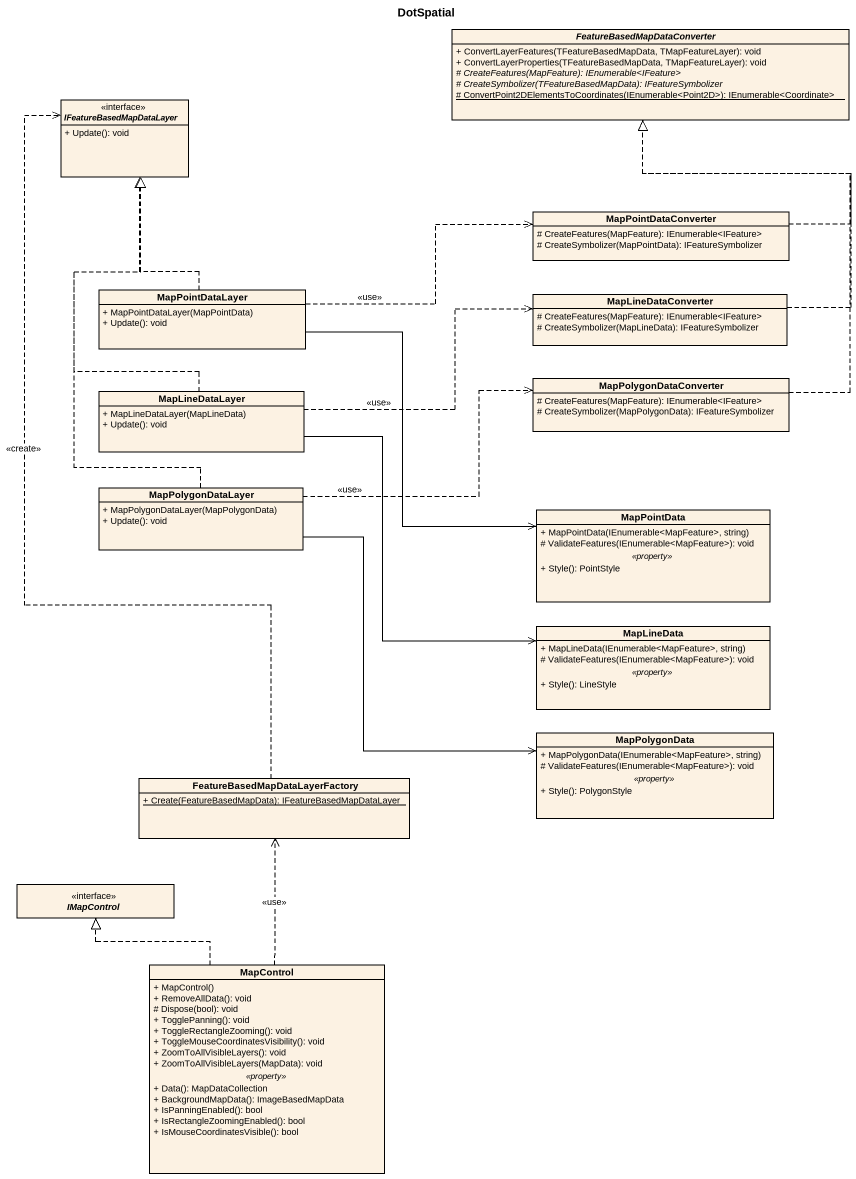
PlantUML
@startuml
title DotSpatial
hide circle
hide empty members
skinparam classAttributeIconSize 0
abstract class FeatureBasedMapDataConverter {
  + ConvertLayerFeatures(TFeatureBasedMapData, TMapFeatureLayer): void
  + ConvertLayerProperties(TFeatureBasedMapData, TMapFeatureLayer): void
  {abstract} # CreateFeatures(MapFeature): IEnumerable<IFeature>
  {abstract} # CreateSymbolizer(TFeatureBasedMapData): IFeatureSymbolizer
  {static} # ConvertPoint2DElementsToCoordinates(IEnumerable<Point2D>): IEnumerable<Coordinate>
}
interface IFeatureBasedMapDataLayer {
  + Update(): void
}
class MapPointDataConverter {
  # CreateFeatures(MapFeature): IEnumerable<IFeature>
  # CreateSymbolizer(MapPointData): IFeatureSymbolizer
}
class MapPointDataLayer {
  + MapPointDataLayer(MapPointData)
  + Update(): void
}
class MapLineDataConverter {
  # CreateFeatures(MapFeature): IEnumerable<IFeature>
  # CreateSymbolizer(MapLineData): IFeatureSymbolizer
}
class MapLineDataLayer {
  + MapLineDataLayer(MapLineData)
  + Update(): void
}
class MapPolygonDataConverter {
  # CreateFeatures(MapFeature): IEnumerable<IFeature>
  # CreateSymbolizer(MapPolygonData): IFeatureSymbolizer
}
class MapPolygonDataLayer {
  + MapPolygonDataLayer(MapPolygonData)
  + Update(): void
}
class MapPointData {
  + MapPointData(IEnumerable<MapFeature>, string)
  # ValidateFeatures(IEnumerable<MapFeature>): void
  .. <<property>> ..
  + Style(): PointStyle
}
class MapLineData {
  + MapLineData(IEnumerable<MapFeature>, string)
  # ValidateFeatures(IEnumerable<MapFeature>): void
  .. <<property>> ..
  + Style(): LineStyle
}
class MapPolygonData {
  + MapPolygonData(IEnumerable<MapFeature>, string)
  # ValidateFeatures(IEnumerable<MapFeature>): void
  .. <<property>> ..
  + Style(): PolygonStyle
}
class "FeatureBasedMapDataLayerFactory" as FeatureBasedMapDataLayerFact {
  {static} + Create(FeatureBasedMapData): IFeatureBasedMapDataLayer
}
interface IMapControl
class MapControl {
  + MapControl()
  + RemoveAllData(): void
  # Dispose(bool): void
  + TogglePanning(): void
  + ToggleRectangleZooming(): void
  + ToggleMouseCoordinatesVisibility(): void
  + ZoomToAllVisibleLayers(): void
  + ZoomToAllVisibleLayers(MapData): void
  .. <<property>> ..
  + Data(): MapDataCollection
  + BackgroundMapData(): ImageBasedMapData
  + IsPanningEnabled(): bool
  + IsRectangleZoomingEnabled(): bool
  + IsMouseCoordinatesVisible(): bool
}
MapPointDataConverter .up.|> FeatureBasedMapDataConverter
MapPointDataLayer .up.|> IFeatureBasedMapDataLayer
MapPointDataLayer .right.> MapPointDataConverter : <<use>>
MapPointDataLayer -right-> MapPointData
MapLineDataConverter .up.|> FeatureBasedMapDataConverter
MapLineDataLayer .up.|> IFeatureBasedMapDataLayer
MapLineDataLayer .right.> MapLineDataConverter : <<use>>
MapLineDataLayer -right-> MapLineData
MapPolygonDataConverter .up.|> FeatureBasedMapDataConverter
MapPolygonDataLayer .up.|> IFeatureBasedMapDataLayer
MapPolygonDataLayer .right.> MapPolygonDataConverter : <<use>>
MapPolygonDataLayer -right-> MapPolygonData
FeatureBasedMapDataLayerFact .up.> IFeatureBasedMapDataLayer : <<create>>
MapControl .up.> FeatureBasedMapDataLayerFact : <<use>>
MapControl .up.|> IMapControl
@enduml
